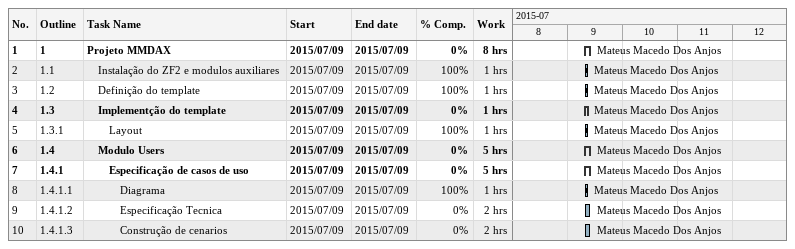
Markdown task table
| ID | WBS | Task | Start | Finish | Resources | % complete | Work (h) |
|---|---|---|---|---|---|---|---|
| 1 | 1 | **Projeto MMDAX** | 2015-07-09 | 2015-07-09 | Mateus Macedo Dos Anjos | 0 | 8 |
| 2 | 1.1 | Instalação do ZF2 e modulos auxiliares | 2015-07-09 | 2015-07-09 | Mateus Macedo Dos Anjos | 100 | 1 |
| 3 | 1.2 | Definição do template | 2015-07-09 | 2015-07-09 | Mateus Macedo Dos Anjos | 100 | 1 |
| 4 | 1.3 | **Implementção do template** | 2015-07-09 | 2015-07-09 | Mateus Macedo Dos Anjos | 0 | 1 |
| 5 | 1.3.1 | Layout | 2015-07-09 | 2015-07-09 | Mateus Macedo Dos Anjos | 100 | 1 |
| 6 | 1.4 | **Modulo Users** | 2015-07-09 | 2015-07-09 | Mateus Macedo Dos Anjos | 0 | 5 |
| 7 | 1.4.1 | **Especificação de casos de uso** | 2015-07-09 | 2015-07-09 | Mateus Macedo Dos Anjos | 0 | 5 |
| 8 | 1.4.1.1 | Diagrama | 2015-07-09 | 2015-07-09 | Mateus Macedo Dos Anjos | 100 | 1 |
| 9 | 1.4.1.2 | Especificação Tecnica | 2015-07-09 | 2015-07-09 | Mateus Macedo Dos Anjos | 0 | 2 |
| 10 | 1.4.1.3 | Construção de cenarios | 2015-07-09 | 2015-07-09 | Mateus Macedo Dos Anjos | 0 | 2 |
